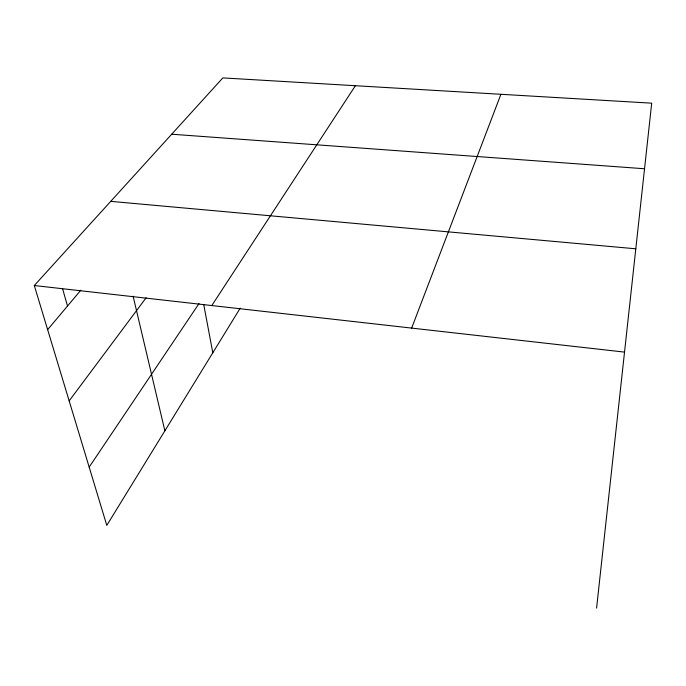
<?xml version="1.0" encoding="UTF-8"?>
<svg xmlns="http://www.w3.org/2000/svg" width="686" height="686" viewBox="0 0 686 686"><rect width="100%" height="100%" fill="white"/><g stroke="black" fill="none" stroke-linecap="round" stroke-linejoin="round"><path stroke-width="1.03" d="M596.588 608.096L651.7 103.174L222.839 77.904L34.3 285.53L106.793 525.39L240.211 308.151M411.651 328.088L500.917 94.291M211.794 305.553L355.399 85.716M89.18 467.106L199 303.589M69.166 400.881L146.101 297.801M47.634 329.657L80.854 290.144M171.706 134.216L644.54 168.756M110.738 201.358L635.811 248.804M34.3 285.53L624.534 352.107M62.623 288.84L67.494 306.033M133.101 296.172L164.872 430.825M203.716 304.464L212.806 352.784"/></g></svg>
